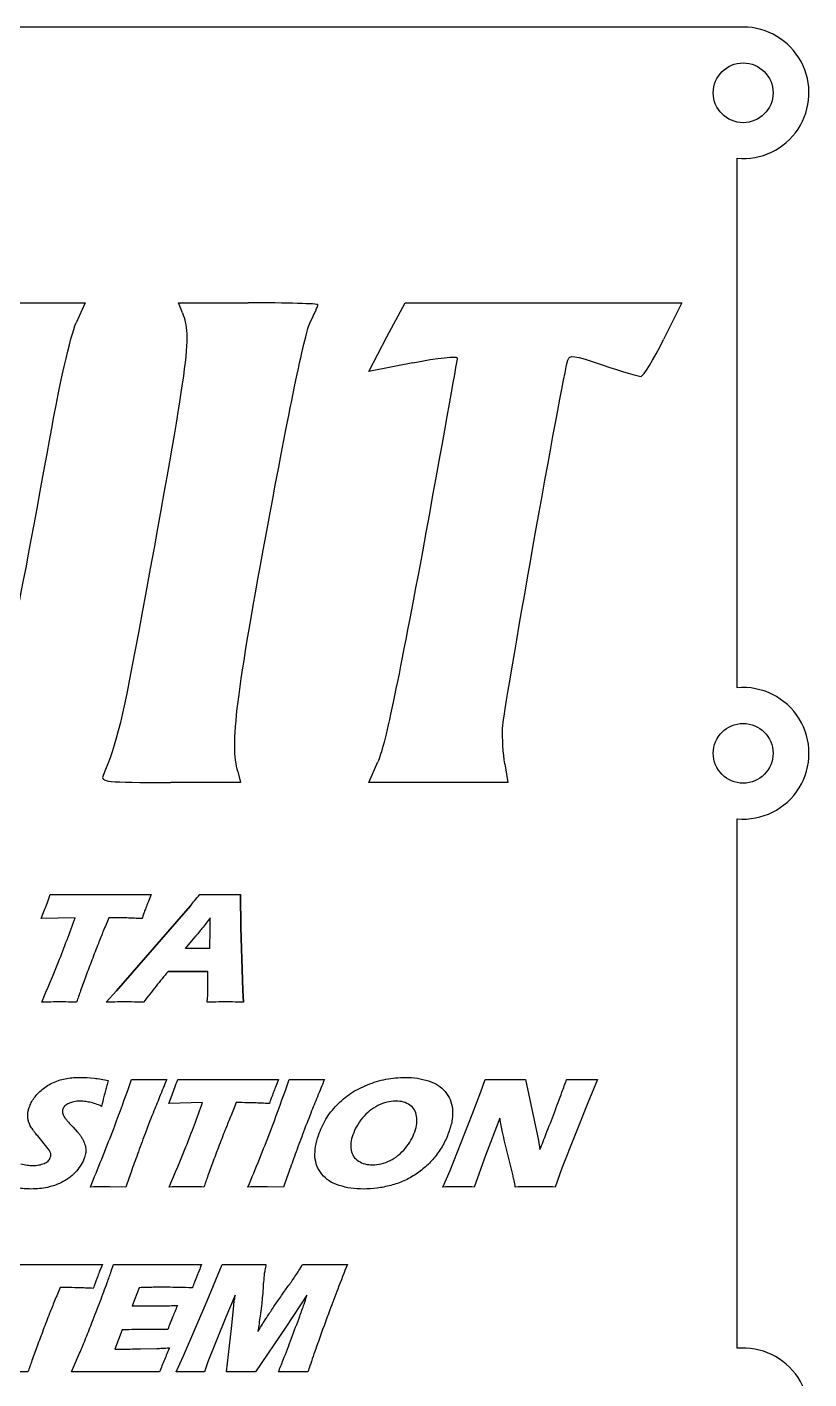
# Model space of a CAD drawing. Header units: millimetres. Extents: x 5 to 293, y 5 to 302.
# Drawn here: x 227.1 to 292.5, y 188.1 to 301.2 of the extents above; entities that cross this region are included whole.
import ezdxf

# ---------------------------------------------------------------- set-up
doc = ezdxf.new("R2010")
doc.units = ezdxf.units.MM
doc.layers.get('0').update_dxf_attribs({"linetype": 'CONTINUOUS'})

msp = doc.modelspace()

# ---------------------------------------------------------------- linework, layer by layer
for p, q in [((220.44, 278.09), (232.02, 278.09)), ((232.02, 278.09), (231.25, 276.41)), ((240.14, 277.25), (239.82, 278.09)), ((239.82, 278.09), (245.64, 278.09)), ((257.23, 275.24), (258.75, 278.09)), ((258.75, 278.09), (281.88, 278.09)), ((281.88, 278.09), (280.36, 275.01)), ((255.71, 272.36), (257.23, 275.24)), ((259.39, 273.07), (255.71, 272.36)), ((244.77, 238.88), (245, 237.97)), ((255.71, 237.97), (256.48, 239.69)), ((267.09, 239.53), (267.35, 237.97)), ((245, 237.97), (239.14, 237.97)), ((267.35, 237.97), (255.71, 237.97)), ((233.45, 228.59), (235.08, 228.59)), ((235.08, 228.59), (236.66, 228.59)), ((236.66, 228.59), (237.52, 228.6)), ((237.52, 228.6), (237.26, 227.95)), ((228.33, 226.58), (228.62, 227.31)), ((231.17, 226.66), (228.33, 226.58)), ((234.45, 226.66), (233.99, 226.66)), ((240.39, 224.08), (241.19, 225.05)), ((242.44, 224.08), (240.39, 224.08)), ((235.59, 212.28), (235.87, 213.13)), ((244.11, 213.12), (245.74, 213.13)), ((245.74, 213.13), (247.32, 213.13)), ((247.32, 213.13), (248.18, 213.13)), ((248.18, 213.13), (247.92, 212.49)), ((248.77, 212.28), (249.05, 213.13)), ((265.09, 212.1), (265.44, 213.13)), ((268.82, 213.13), (269.9, 208.01)), ((274.84, 213.13), (274.02, 211.17)), ((238.99, 211.11), (239.27, 211.85)), ((264.37, 210.21), (265.09, 212.1)), ((241.82, 211.19), (238.99, 211.11)), ((245.11, 211.19), (244.64, 211.19)), ((274.02, 211.17), (271.87, 205.71)), ((262.52, 205.52), (264.37, 210.21)), ((266.68, 209.89), (265.48, 206.76)), ((228.92, 207.32), (228.04, 208.4)), ((231, 209.14), (231.35, 208.76)), ((267.78, 205.07), (267.32, 206.95)), ((269.9, 208.01), (270.03, 207.26)), ((265.48, 206.76), (264.52, 204.13)), ((261.92, 204.13), (262.52, 205.52)), ((271.87, 205.71), (271.29, 204.13)), ((235.41, 204.13), (234.06, 204.15)), ((248.6, 204.13), (247.25, 204.15)), ((229.38, 197.65), (231.01, 197.66)), ((231.01, 197.66), (232.59, 197.66)), ((232.59, 197.66), (233.45, 197.66)), ((233.45, 197.66), (233.19, 197.02)), ((234.19, 197.08), (234.38, 197.66)), ((241.43, 196.88), (241.14, 196.16)), ((241.74, 197.66), (241.65, 197.45)), ((242.21, 194.62), (243.45, 197.66)), ((230.38, 195.72), (229.92, 195.72)), ((236.52, 195.71), (235.93, 194.2)), ((240.24, 190), (242.21, 194.62)), ((244.55, 195.08), (243.77, 193.25)), ((250.55, 195.09), (248.77, 192.41)), ((244.25, 192.29), (244.43, 194.22)), ((243.77, 193.25), (242.27, 189.51)), ((243.83, 188.66), (244.25, 192.29)), ((248.77, 192.41), (246.26, 188.66)), ((235.11, 192.18), (234.48, 190.58)), ((234.48, 190.58), (235.24, 190.58)), ((236.64, 190.6), (238.01, 190.63)), ((239.62, 188.66), (240.24, 190)), ((242.27, 189.51), (241.97, 188.66)), ((231.8, 188.67), (230.86, 188.66)), ((234.71, 188.68), (231.8, 188.67))]:
    msp.add_line(p, q)
msp.add_lwpolyline([(287.02, 301.16), (164.52, 301.16, 1.046586), (165.02, 290.18), (165.02, 245.89, 1.095445), (165.02, 234.93), (165.02, 190.64, 1.046586), (164.52, 179.66), (287.02, 179.66, 1.046586), (286.52, 190.64), (286.52, 234.93, 1.095445), (286.52, 245.89), (286.52, 290.18, 1.046586)], format="xyb", close=True)
for points in [[(245, 228.6), (245.03, 225.85), (245.19, 220.56), (245.24, 219.6), (245.19, 220.56), (245.03, 225.85)], [(233.76, 219.6), (234.63, 220.55), (240.22, 226.97), (240.83, 227.69), (240.22, 226.97), (234.63, 220.55)], [(242.26, 222.16), (238.94, 222.16)]]:
    msp.add_lwpolyline(points, close=True)
for centre in [(287.02, 295.66), (287.02, 240.41)]:
    msp.add_circle(centre, 2.5)
for points in [[(240.14, 277.25), (240.92, 275.24), (240.69, 273.56), (236.75, 252.05)], [(251.47, 277.93), (251.47, 278.02), (248.85, 278.09), (245.64, 278.09)], [(250.82, 276.47), (251.18, 277.18), (251.47, 277.83), (251.47, 277.93)], [(228.82, 265.47), (229.89, 271.42), (230.76, 275.31), (231.25, 276.41)], [(247.39, 260.07), (249.17, 269.77), (250.43, 275.69), (250.82, 276.47)], [(278.48, 271.94), (278.67, 271.94), (279.52, 273.33), (280.36, 275.01)], [(259.39, 273.07), (261.5, 273.49), (263.11, 273.66), (263.11, 273.49)], [(263.11, 273.49), (263.11, 273.3), (261.79, 266.02), (260.2, 257.25)], [(266.9, 242.5), (266.93, 243.76), (271.91, 271.84), (272.37, 273.3)], [(272.37, 273.3), (272.5, 273.78), (272.82, 273.72), (275.31, 272.88)], [(275.31, 272.88), (276.86, 272.36), (278.29, 271.94), (278.48, 271.94)], [(223.03, 242.6), (225.1, 245.77), (225.62, 247.78), (228.82, 265.47)], [(244.77, 238.88), (244.12, 241.14), (244.61, 245.15), (247.39, 260.07)], [(260.2, 257.25), (258.1, 246), (257.03, 240.88), (256.48, 239.69)], [(236.75, 252.05), (235.13, 243.28), (234.65, 241.18), (233.51, 238.56)], [(267.09, 239.53), (266.96, 240.37), (266.87, 241.69), (266.9, 242.5)], [(233.51, 238.56), (233.29, 238.01), (233.67, 237.97), (239.14, 237.97)]]:
    msp.add_open_spline(points, degree=3)
for points, knots in [([(228.62, 227.31), (228.69, 227.52), (228.86, 227.95), (229.01, 228.38), (229.09, 228.6)], [0, 0, 0, 0, 0.0657144, 0.1371187, 0.1371187, 0.1371187, 0.1371187]), ([(229.09, 228.6), (229.77, 228.6), (231.22, 228.59), (232.67, 228.59), (233.45, 228.59)], [0, 0, 0, 0, 0.2023454, 0.4358991, 0.4358991, 0.4358991, 0.4358991]), ([(240.83, 227.69), (240.94, 227.82), (241.19, 228.12), (241.44, 228.43), (241.58, 228.6)], [0, 0, 0, 0, 0.0501659, 0.1179945, 0.1179945, 0.1179945, 0.1179945]), ([(240.83, 227.69), (240.94, 227.82), (241.19, 228.12), (241.44, 228.43), (241.58, 228.6)], [0, 0, 0, 0, 0.0501659, 0.1179945, 0.1179945, 0.1179945, 0.1179945]), ([(241.58, 228.6), (241.92, 228.6), (242.48, 228.59), (243.04, 228.59), (243.27, 228.59)], [0, 0, 0, 0, 0.1000396, 0.1689825, 0.1689825, 0.1689825, 0.1689825]), ([(241.58, 228.6), (241.92, 228.6), (242.48, 228.59), (243.04, 228.59), (243.27, 228.59)], [0, 0, 0, 0, 0.1000396, 0.1689825, 0.1689825, 0.1689825, 0.1689825]), ([(243.27, 228.59), (243.57, 228.59), (244.15, 228.59), (244.72, 228.6), (245, 228.6)], [0, 0, 0, 0, 0.0896088, 0.1725271, 0.1725271, 0.1725271, 0.1725271]), ([(243.27, 228.59), (243.57, 228.59), (244.15, 228.59), (244.72, 228.6), (245, 228.6)], [0, 0, 0, 0, 0.0896088, 0.1725271, 0.1725271, 0.1725271, 0.1725271]), ([(237.26, 227.95), (237.2, 227.8), (237.09, 227.51), (236.98, 227.22), (236.94, 227.1)], [0, 0, 0, 0, 0.05086886, 0.09195723, 0.09195723, 0.09195723, 0.09195723]), ([(228.37, 219.6), (228.85, 220.72), (229.85, 223.04), (230.72, 225.42), (231.17, 226.66)], [0, 0, 0, 0, 0.3647763, 0.75881, 0.75881, 0.75881, 0.75881]), ([(233.99, 226.66), (233.83, 226.28), (233.53, 225.57), (233.24, 224.85), (233.11, 224.5)], [0, 0, 0, 0, 0.1214525, 0.2326542, 0.2326542, 0.2326542, 0.2326542]), ([(236.75, 226.58), (236.33, 226.6), (235.56, 226.64), (234.8, 226.65), (234.45, 226.66)], [0, 0, 0, 0, 0.1268852, 0.2302017, 0.2302017, 0.2302017, 0.2302017]), ([(236.94, 227.1), (236.9, 227), (236.84, 226.83), (236.78, 226.65), (236.75, 226.58)], [0, 0, 0, 0, 0.03171875, 0.0544767, 0.0544767, 0.0544767, 0.0544767]), ([(242.47, 226.64), (242.24, 226.34), (241.82, 225.81), (241.39, 225.29), (241.19, 225.05)], [0, 0, 0, 0, 0.1125311, 0.2036261, 0.2036261, 0.2036261, 0.2036261]), ([(242.44, 224.08), (242.44, 224.68), (242.45, 225.53), (242.47, 226.38), (242.47, 226.64)], [0, 0, 0, 0, 0.1801959, 0.2560639, 0.2560639, 0.2560639, 0.2560639]), ([(233.11, 224.5), (232.93, 224.04), (232.57, 223.13), (232.23, 222.21), (232.06, 221.76)], [0, 0, 0, 0, 0.1494774, 0.294023, 0.294023, 0.294023, 0.294023]), ([(232.06, 221.76), (231.91, 221.35), (231.65, 220.64), (231.4, 219.92), (231.29, 219.6)], [0, 0, 0, 0, 0.128279, 0.2289559, 0.2289559, 0.2289559, 0.2289559]), ([(238.94, 222.16), (238.6, 221.75), (237.91, 220.91), (237.23, 220.05), (236.88, 219.6)], [0, 0, 0, 0, 0.1575734, 0.3281639, 0.3281639, 0.3281639, 0.3281639]), ([(238.94, 222.16), (238.6, 221.75), (237.91, 220.91), (237.23, 220.05), (236.88, 219.6)], [0, 0, 0, 0, 0.1575734, 0.3281639, 0.3281639, 0.3281639, 0.3281639]), ([(242.22, 219.6), (242.24, 219.99), (242.29, 220.85), (242.27, 221.7), (242.26, 222.16)], [0, 0, 0, 0, 0.1184508, 0.2559315, 0.2559315, 0.2559315, 0.2559315]), ([(242.22, 219.6), (242.24, 219.99), (242.29, 220.85), (242.27, 221.7), (242.26, 222.16)], [0, 0, 0, 0, 0.1184508, 0.2559315, 0.2559315, 0.2559315, 0.2559315]), ([(229.89, 219.61), (229.72, 219.61), (229.21, 219.61), (228.71, 219.6), (228.37, 219.6)], [0, 0, 0, 0, 0.0521661, 0.1520045, 0.1520045, 0.1520045, 0.1520045]), ([(231.29, 219.6), (230.99, 219.6), (230.53, 219.61), (230.06, 219.61), (229.89, 219.61)], [0, 0, 0, 0, 0.0886176, 0.1392411, 0.1392411, 0.1392411, 0.1392411]), ([(235.38, 219.61), (235.16, 219.61), (234.62, 219.61), (234.08, 219.6), (233.76, 219.6)], [0, 0, 0, 0, 0.0656279, 0.1621725, 0.1621725, 0.1621725, 0.1621725]), ([(235.38, 219.61), (235.16, 219.61), (234.62, 219.61), (234.08, 219.6), (233.76, 219.6)], [0, 0, 0, 0, 0.0656279, 0.1621725, 0.1621725, 0.1621725, 0.1621725]), ([(236.88, 219.6), (236.55, 219.6), (236.05, 219.61), (235.55, 219.61), (235.38, 219.61)], [0, 0, 0, 0, 0.0986716, 0.1500371, 0.1500371, 0.1500371, 0.1500371]), ([(236.88, 219.6), (236.55, 219.6), (236.05, 219.61), (235.55, 219.61), (235.38, 219.61)], [0, 0, 0, 0, 0.0986716, 0.1500371, 0.1500371, 0.1500371, 0.1500371]), ([(243.86, 219.61), (243.63, 219.61), (243.09, 219.61), (242.54, 219.6), (242.22, 219.6)], [0, 0, 0, 0, 0.0685952, 0.1634915, 0.1634915, 0.1634915, 0.1634915]), ([(243.86, 219.61), (243.63, 219.61), (243.09, 219.61), (242.54, 219.6), (242.22, 219.6)], [0, 0, 0, 0, 0.0685952, 0.1634915, 0.1634915, 0.1634915, 0.1634915]), ([(245.24, 219.6), (244.94, 219.6), (244.48, 219.61), (244.01, 219.61), (243.86, 219.61)], [0, 0, 0, 0, 0.0914117, 0.1381591, 0.1381591, 0.1381591, 0.1381591]), ([(245.24, 219.6), (244.94, 219.6), (244.48, 219.61), (244.01, 219.61), (243.86, 219.61)], [0, 0, 0, 0, 0.0914117, 0.1381591, 0.1381591, 0.1381591, 0.1381591]), ([(228.41, 212.3), (228.55, 212.41), (228.85, 212.64), (229.18, 212.8), (229.36, 212.88)], [0, 0, 0, 0, 0.0536923, 0.1115008, 0.1115008, 0.1115008, 0.1115008]), ([(229.36, 212.88), (229.54, 212.96), (229.9, 213.1), (230.28, 213.18), (230.47, 213.21)], [0, 0, 0, 0, 0.0591101, 0.1166442, 0.1166442, 0.1166442, 0.1166442]), ([(230.47, 213.21), (230.66, 213.24), (231.04, 213.29), (231.41, 213.3), (231.6, 213.3)], [0, 0, 0, 0, 0.0568916, 0.1135706, 0.1135706, 0.1135706, 0.1135706]), ([(231.6, 213.3), (231.99, 213.29), (232.77, 213.27), (233.54, 213.12), (233.94, 213.05)], [0, 0, 0, 0, 0.11437, 0.2356254, 0.2356254, 0.2356254, 0.2356254]), ([(233.94, 213.05), (233.9, 212.9), (233.82, 212.62), (233.74, 212.35), (233.71, 212.21)], [0, 0, 0, 0, 0.04540403, 0.0867185, 0.0867185, 0.0867185, 0.0867185]), ([(235.87, 213.13), (236.19, 213.13), (236.7, 213.12), (237.21, 213.12), (237.41, 213.12)], [0, 0, 0, 0, 0.0960058, 0.153962, 0.153962, 0.153962, 0.153962]), ([(237.41, 213.12), (237.56, 213.12), (238.03, 213.12), (238.5, 213.13), (238.83, 213.13)], [0, 0, 0, 0, 0.0444887, 0.1423311, 0.1423311, 0.1423311, 0.1423311]), ([(238.83, 213.13), (238.63, 212.65), (238.24, 211.72), (237.87, 210.78), (237.68, 210.32)], [0, 0, 0, 0, 0.156301, 0.3033828, 0.3033828, 0.3033828, 0.3033828]), ([(239.27, 211.85), (239.35, 212.05), (239.51, 212.48), (239.67, 212.91), (239.75, 213.13)], [0, 0, 0, 0, 0.0657143, 0.1371187, 0.1371187, 0.1371187, 0.1371187]), ([(239.75, 213.13), (240.42, 213.13), (241.87, 213.12), (243.33, 213.12), (244.11, 213.12)], [0, 0, 0, 0, 0.202345, 0.4358986, 0.4358986, 0.4358986, 0.4358986]), ([(249.05, 213.13), (249.37, 213.13), (249.89, 213.12), (250.4, 213.12), (250.59, 213.12)], [0, 0, 0, 0, 0.0960058, 0.1539615, 0.1539615, 0.1539615, 0.1539615]), ([(250.59, 213.12), (250.74, 213.12), (251.22, 213.12), (251.69, 213.13), (252.02, 213.13)], [0, 0, 0, 0, 0.0444882, 0.1423307, 0.1423307, 0.1423307, 0.1423307]), ([(252.02, 213.13), (251.82, 212.65), (251.43, 211.72), (251.05, 210.78), (250.87, 210.32)], [0, 0, 0, 0, 0.1563006, 0.3033827, 0.3033827, 0.3033827, 0.3033827]), ([(253.04, 210.99), (253.41, 211.33), (254.17, 212.04), (255.12, 212.47), (255.6, 212.69)], [0, 0, 0, 0, 0.1513964, 0.3096599, 0.3096599, 0.3096599, 0.3096599]), ([(253.04, 210.99), (253.41, 211.33), (254.17, 212.04), (255.12, 212.47), (255.6, 212.69)], [0, 0, 0, 0, 0.1513964, 0.3096599, 0.3096599, 0.3096599, 0.3096599]), ([(255.6, 212.69), (256.12, 212.87), (257.14, 213.23), (258.23, 213.28), (258.77, 213.3)], [0, 0, 0, 0, 0.1621475, 0.3245927, 0.3245927, 0.3245927, 0.3245927]), ([(255.6, 212.69), (256.12, 212.87), (257.14, 213.23), (258.23, 213.28), (258.77, 213.3)], [0, 0, 0, 0, 0.1621475, 0.3245927, 0.3245927, 0.3245927, 0.3245927]), ([(258.77, 213.3), (259.11, 213.29), (259.77, 213.27), (260.4, 213.1), (260.71, 213.02)], [0, 0, 0, 0, 0.1013567, 0.1961101, 0.1961101, 0.1961101, 0.1961101]), ([(258.77, 213.3), (259.11, 213.29), (259.77, 213.27), (260.4, 213.1), (260.71, 213.02)], [0, 0, 0, 0, 0.1013567, 0.1961101, 0.1961101, 0.1961101, 0.1961101]), ([(260.71, 213.02), (260.98, 212.92), (261.52, 212.71), (261.92, 212.31), (262.11, 212.11)], [0, 0, 0, 0, 0.0871363, 0.168481, 0.168481, 0.168481, 0.168481]), ([(260.71, 213.02), (260.98, 212.92), (261.52, 212.71), (261.92, 212.31), (262.11, 212.11)], [0, 0, 0, 0, 0.0871363, 0.168481, 0.168481, 0.168481, 0.168481]), ([(265.44, 213.13), (265.76, 213.13), (266.36, 213.12), (266.96, 213.12), (267.24, 213.12)], [0, 0, 0, 0, 0.096084, 0.1805, 0.1805, 0.1805, 0.1805]), ([(267.24, 213.12), (267.47, 213.12), (267.99, 213.12), (268.52, 213.13), (268.82, 213.13)], [0, 0, 0, 0, 0.0676344, 0.1582894, 0.1582894, 0.1582894, 0.1582894]), ([(271.24, 210.37), (271.45, 210.93), (271.8, 211.85), (272.13, 212.77), (272.26, 213.13)], [0, 0, 0, 0, 0.1804778, 0.2944984, 0.2944984, 0.2944984, 0.2944984]), ([(272.26, 213.13), (272.5, 213.13), (272.93, 213.12), (273.36, 213.12), (273.55, 213.12)], [0, 0, 0, 0, 0.0726138, 0.1293107, 0.1293107, 0.1293107, 0.1293107]), ([(273.55, 213.12), (273.69, 213.12), (274.13, 213.12), (274.56, 213.13), (274.84, 213.13)], [0, 0, 0, 0, 0.043587, 0.1295579, 0.1295579, 0.1295579, 0.1295579]), ([(227.33, 210.79), (227.38, 210.93), (227.49, 211.2), (227.65, 211.45), (227.74, 211.58)], [0, 0, 0, 0, 0.04331214, 0.08902768, 0.08902768, 0.08902768, 0.08902768]), ([(227.74, 211.58), (227.84, 211.71), (228.04, 211.97), (228.28, 212.19), (228.41, 212.3)], [0, 0, 0, 0, 0.04815207, 0.09874093, 0.09874093, 0.09874093, 0.09874093]), ([(232.44, 204.13), (233.07, 205.69), (234.18, 208.38), (235.17, 211.12), (235.59, 212.28)], [0, 0, 0, 0, 0.5046679, 0.8737804, 0.8737804, 0.8737804, 0.8737804]), ([(233.71, 212.21), (233.66, 212.04), (233.55, 211.6), (233.44, 211.15), (233.38, 210.88)], [0, 0, 0, 0, 0.0538335, 0.1368069, 0.1368069, 0.1368069, 0.1368069]), ([(245.62, 204.13), (246.26, 205.69), (247.37, 208.38), (248.36, 211.12), (248.77, 212.28)], [0, 0, 0, 0, 0.5046679, 0.8737804, 0.8737804, 0.8737804, 0.8737804]), ([(247.59, 211.63), (247.55, 211.53), (247.49, 211.36), (247.43, 211.19), (247.41, 211.11)], [0, 0, 0, 0, 0.03171842, 0.0544767, 0.0544767, 0.0544767, 0.0544767]), ([(247.92, 212.49), (247.86, 212.33), (247.75, 212.04), (247.64, 211.76), (247.59, 211.63)], [0, 0, 0, 0, 0.05086886, 0.09195745, 0.09195745, 0.09195745, 0.09195745]), ([(262.11, 212.11), (262.26, 211.9), (262.58, 211.47), (262.67, 210.94), (262.72, 210.68)], [0, 0, 0, 0, 0.0786501, 0.1575081, 0.1575081, 0.1575081, 0.1575081]), ([(262.11, 212.11), (262.26, 211.9), (262.58, 211.47), (262.67, 210.94), (262.72, 210.68)], [0, 0, 0, 0, 0.0786501, 0.1575081, 0.1575081, 0.1575081, 0.1575081]), ([(227.2, 210.16), (227.21, 210.26), (227.23, 210.48), (227.29, 210.68), (227.33, 210.79)], [0, 0, 0, 0, 0.0311415, 0.06504886, 0.06504886, 0.06504886, 0.06504886]), ([(230.14, 210.65), (230.12, 210.61), (230.1, 210.53), (230.1, 210.44), (230.1, 210.4)], [0, 0, 0, 0, 0.01338749, 0.0260848, 0.0260848, 0.0260848, 0.0260848]), ([(230.1, 210.4), (230.11, 210.35), (230.13, 210.25), (230.17, 210.15), (230.2, 210.1)], [0, 0, 0, 0, 0.01391718, 0.03108414, 0.03108414, 0.03108414, 0.03108414]), ([(230.64, 211.13), (230.52, 211.07), (230.3, 210.96), (230.19, 210.75), (230.14, 210.65)], [0, 0, 0, 0, 0.03913804, 0.07042569, 0.07042569, 0.07042569, 0.07042569]), ([(231.56, 211.32), (231.39, 211.31), (231.07, 211.3), (230.78, 211.18), (230.64, 211.13)], [0, 0, 0, 0, 0.04892014, 0.09443777, 0.09443777, 0.09443777, 0.09443777]), ([(232.39, 211.22), (232.24, 211.25), (231.96, 211.3), (231.69, 211.31), (231.56, 211.32)], [0, 0, 0, 0, 0.04478861, 0.08377425, 0.08377425, 0.08377425, 0.08377425]), ([(233.38, 210.88), (233.21, 210.96), (232.89, 211.1), (232.55, 211.18), (232.39, 211.22)], [0, 0, 0, 0, 0.0550263, 0.105054, 0.105054, 0.105054, 0.105054]), ([(239.03, 204.13), (239.51, 205.25), (240.5, 207.58), (241.37, 209.95), (241.82, 211.19)], [0, 0, 0, 0, 0.3647763, 0.7588099, 0.7588099, 0.7588099, 0.7588099]), ([(244.64, 211.19), (244.49, 210.81), (244.19, 210.1), (243.9, 209.38), (243.76, 209.04)], [0, 0, 0, 0, 0.1214523, 0.232654, 0.232654, 0.232654, 0.232654]), ([(247.41, 211.11), (246.98, 211.14), (246.22, 211.17), (245.45, 211.18), (245.11, 211.19)], [0, 0, 0, 0, 0.1268848, 0.2302012, 0.2302012, 0.2302012, 0.2302012]), ([(251.51, 208.45), (251.69, 208.92), (252.06, 209.85), (252.71, 210.61), (253.04, 210.99)], [0, 0, 0, 0, 0.14942, 0.2979437, 0.2979437, 0.2979437, 0.2979437]), ([(251.51, 208.45), (251.69, 208.92), (252.06, 209.85), (252.71, 210.61), (253.04, 210.99)], [0, 0, 0, 0, 0.14942, 0.2979437, 0.2979437, 0.2979437, 0.2979437]), ([(256.48, 210.95), (256.24, 210.81), (255.76, 210.53), (255.38, 210.12), (255.19, 209.91)], [0, 0, 0, 0, 0.082409, 0.1666439, 0.1666439, 0.1666439, 0.1666439]), ([(257.98, 211.32), (257.73, 211.3), (257.21, 211.27), (256.73, 211.06), (256.48, 210.95)], [0, 0, 0, 0, 0.0759364, 0.155448, 0.155448, 0.155448, 0.155448]), ([(259.16, 210.99), (258.99, 211.09), (258.62, 211.29), (258.21, 211.31), (257.98, 211.32)], [0, 0, 0, 0, 0.0581085, 0.1240665, 0.1240665, 0.1240665, 0.1240665]), ([(259.72, 210.06), (259.67, 210.25), (259.58, 210.62), (259.3, 210.87), (259.16, 210.99)], [0, 0, 0, 0, 0.056158, 0.1103625, 0.1103625, 0.1103625, 0.1103625]), ([(262.72, 210.68), (262.72, 210.39), (262.74, 209.75), (262.55, 209.14), (262.44, 208.81)], [0, 0, 0, 0, 0.0872317, 0.1896533, 0.1896533, 0.1896533, 0.1896533]), ([(262.72, 210.68), (262.72, 210.39), (262.74, 209.75), (262.55, 209.14), (262.44, 208.81)], [0, 0, 0, 0, 0.0872317, 0.1896533, 0.1896533, 0.1896533, 0.1896533]), ([(270.03, 207.26), (270.21, 207.71), (270.62, 208.74), (271.01, 209.78), (271.24, 210.37)], [0, 0, 0, 0, 0.1431439, 0.3333301, 0.3333301, 0.3333301, 0.3333301]), ([(227.28, 209.57), (227.26, 209.66), (227.2, 209.86), (227.2, 210.06), (227.2, 210.16)], [0, 0, 0, 0, 0.03006203, 0.05985007, 0.05985007, 0.05985007, 0.05985007]), ([(227.62, 208.94), (227.55, 209.04), (227.41, 209.24), (227.32, 209.46), (227.28, 209.57)], [0, 0, 0, 0, 0.03819132, 0.07108679, 0.07108679, 0.07108679, 0.07108679]), ([(230.2, 210.1), (230.23, 210.04), (230.31, 209.91), (230.4, 209.8), (230.46, 209.73)], [0, 0, 0, 0, 0.02069182, 0.04504696, 0.04504696, 0.04504696, 0.04504696]), ([(230.46, 209.73), (230.53, 209.65), (230.71, 209.45), (230.89, 209.25), (231, 209.14)], [0, 0, 0, 0, 0.03328545, 0.08063498, 0.08063498, 0.08063498, 0.08063498]), ([(237.68, 210.32), (237.45, 209.73), (237.01, 208.58), (236.58, 207.43), (236.38, 206.87)], [0, 0, 0, 0, 0.1913356, 0.3690321, 0.3690321, 0.3690321, 0.3690321]), ([(250.87, 210.32), (250.64, 209.73), (250.2, 208.58), (249.77, 207.43), (249.57, 206.87)], [0, 0, 0, 0, 0.1913354, 0.3690323, 0.3690323, 0.3690323, 0.3690323]), ([(255.19, 209.91), (255.02, 209.69), (254.68, 209.25), (254.48, 208.74), (254.38, 208.49)], [0, 0, 0, 0, 0.0838026, 0.1643911, 0.1643911, 0.1643911, 0.1643911]), ([(259.57, 208.76), (259.64, 208.99), (259.77, 209.41), (259.73, 209.85), (259.72, 210.06)], [0, 0, 0, 0, 0.0696073, 0.1320062, 0.1320062, 0.1320062, 0.1320062]), ([(266.91, 208.72), (266.87, 208.9), (266.78, 209.29), (266.72, 209.69), (266.68, 209.89)], [0, 0, 0, 0, 0.0572778, 0.119583, 0.119583, 0.119583, 0.119583]), ([(228.04, 208.4), (227.95, 208.51), (227.81, 208.68), (227.67, 208.87), (227.62, 208.94)], [0, 0, 0, 0, 0.04120203, 0.06834598, 0.06834598, 0.06834598, 0.06834598]), ([(231.35, 208.76), (231.4, 208.7), (231.51, 208.57), (231.61, 208.42), (231.66, 208.35)], [0, 0, 0, 0, 0.02447203, 0.05208902, 0.05208902, 0.05208902, 0.05208902]), ([(231.66, 208.35), (231.71, 208.27), (231.81, 208.11), (231.88, 207.94), (231.92, 207.86)], [0, 0, 0, 0, 0.0282455, 0.05469539, 0.05469539, 0.05469539, 0.05469539]), ([(243.76, 209.04), (243.58, 208.57), (243.22, 207.66), (242.88, 206.74), (242.71, 206.29)], [0, 0, 0, 0, 0.1494773, 0.2940231, 0.2940231, 0.2940231, 0.2940231]), ([(251.22, 206.66), (251.22, 206.95), (251.23, 207.56), (251.41, 208.14), (251.51, 208.45)], [0, 0, 0, 0, 0.0850439, 0.1818463, 0.1818463, 0.1818463, 0.1818463]), ([(251.22, 206.66), (251.22, 206.95), (251.23, 207.56), (251.41, 208.14), (251.51, 208.45)], [0, 0, 0, 0, 0.0850439, 0.1818463, 0.1818463, 0.1818463, 0.1818463]), ([(254.38, 208.49), (254.31, 208.27), (254.19, 207.85), (254.22, 207.42), (254.24, 207.21)], [0, 0, 0, 0, 0.0686379, 0.1296527, 0.1296527, 0.1296527, 0.1296527]), ([(258.78, 207.37), (258.95, 207.59), (259.27, 208.02), (259.47, 208.52), (259.57, 208.76)], [0, 0, 0, 0, 0.0825432, 0.1604339, 0.1604339, 0.1604339, 0.1604339]), ([(262.44, 208.81), (262.31, 208.45), (262.03, 207.73), (261.58, 207.1), (261.35, 206.78)], [0, 0, 0, 0, 0.1157985, 0.2315724, 0.2315724, 0.2315724, 0.2315724]), ([(262.44, 208.81), (262.31, 208.45), (262.03, 207.73), (261.58, 207.1), (261.35, 206.78)], [0, 0, 0, 0, 0.1157985, 0.2315724, 0.2315724, 0.2315724, 0.2315724]), ([(267.32, 206.95), (267.24, 207.25), (267.1, 207.84), (266.97, 208.43), (266.91, 208.72)], [0, 0, 0, 0, 0.0929564, 0.1814048, 0.1814048, 0.1814048, 0.1814048]), ([(229.09, 207.04), (229.07, 207.09), (229.02, 207.19), (228.95, 207.28), (228.92, 207.32)], [0, 0, 0, 0, 0.01499801, 0.03281981, 0.03281981, 0.03281981, 0.03281981]), ([(229.13, 206.81), (229.13, 206.85), (229.13, 206.93), (229.1, 207), (229.09, 207.04)], [0, 0, 0, 0, 0.01093347, 0.02365667, 0.02365667, 0.02365667, 0.02365667]), ([(231.92, 207.86), (231.95, 207.79), (232, 207.65), (232.03, 207.5), (232.04, 207.43)], [0, 0, 0, 0, 0.0241168, 0.04538113, 0.04538113, 0.04538113, 0.04538113]), ([(232.05, 207.03), (232.04, 206.96), (232.02, 206.81), (231.97, 206.67), (231.95, 206.6)], [0, 0, 0, 0, 0.02116435, 0.04440804, 0.04440804, 0.04440804, 0.04440804]), ([(232.04, 207.43), (232.05, 207.36), (232.07, 207.23), (232.05, 207.1), (232.05, 207.03)], [0, 0, 0, 0, 0.01992492, 0.03997534, 0.03997534, 0.03997534, 0.03997534]), ([(254.24, 207.21), (254.29, 207.03), (254.4, 206.66), (254.7, 206.42), (254.85, 206.3)], [0, 0, 0, 0, 0.0555088, 0.1115361, 0.1115361, 0.1115361, 0.1115361]), ([(257.5, 206.34), (257.74, 206.48), (258.22, 206.75), (258.59, 207.17), (258.78, 207.37)], [0, 0, 0, 0, 0.0815817, 0.1650746, 0.1650746, 0.1650746, 0.1650746]), ([(226.64, 206.06), (226.81, 206.02), (227.13, 205.95), (227.46, 205.94), (227.61, 205.93)], [0, 0, 0, 0, 0.05187842, 0.09804766, 0.09804766, 0.09804766, 0.09804766]), ([(227.61, 205.93), (227.79, 205.94), (228.12, 205.95), (228.44, 206.05), (228.58, 206.1)], [0, 0, 0, 0, 0.05319776, 0.0991273, 0.0991273, 0.0991273, 0.0991273]), ([(228.58, 206.1), (228.7, 206.16), (228.93, 206.27), (229.04, 206.49), (229.09, 206.6)], [0, 0, 0, 0, 0.03869813, 0.0729501, 0.0729501, 0.0729501, 0.0729501]), ([(229.09, 206.6), (229.11, 206.63), (229.13, 206.7), (229.13, 206.78), (229.13, 206.81)], [0, 0, 0, 0, 0.01133735, 0.02186017, 0.02186017, 0.02186017, 0.02186017]), ([(231.95, 206.6), (231.87, 206.4), (231.7, 205.99), (231.42, 205.65), (231.28, 205.47)], [0, 0, 0, 0, 0.06383, 0.1319496, 0.1319496, 0.1319496, 0.1319496]), ([(236.38, 206.87), (236.2, 206.38), (235.87, 205.47), (235.55, 204.55), (235.41, 204.13)], [0, 0, 0, 0, 0.1581033, 0.29065, 0.29065, 0.29065, 0.29065]), ([(242.71, 206.29), (242.57, 205.89), (242.3, 205.17), (242.05, 204.45), (241.94, 204.13)], [0, 0, 0, 0, 0.1282788, 0.2289559, 0.2289559, 0.2289559, 0.2289559]), ([(249.57, 206.87), (249.39, 206.38), (249.06, 205.47), (248.74, 204.55), (248.6, 204.13)], [0, 0, 0, 0, 0.1581029, 0.29065, 0.29065, 0.29065, 0.29065]), ([(251.79, 205.2), (251.64, 205.43), (251.33, 205.87), (251.25, 206.4), (251.22, 206.66)], [0, 0, 0, 0, 0.0805179, 0.1590096, 0.1590096, 0.1590096, 0.1590096]), ([(251.79, 205.2), (251.64, 205.43), (251.33, 205.87), (251.25, 206.4), (251.22, 206.66)], [0, 0, 0, 0, 0.0805179, 0.1590096, 0.1590096, 0.1590096, 0.1590096]), ([(254.85, 206.3), (255.03, 206.21), (255.4, 206.01), (255.82, 205.99), (256.03, 205.98)], [0, 0, 0, 0, 0.0600315, 0.1245355, 0.1245355, 0.1245355, 0.1245355]), ([(256.03, 205.98), (256.28, 206), (256.79, 206.03), (257.26, 206.24), (257.5, 206.34)], [0, 0, 0, 0, 0.0738151, 0.1521448, 0.1521448, 0.1521448, 0.1521448]), ([(261.35, 206.78), (261.11, 206.48), (260.61, 205.89), (259.98, 205.43), (259.67, 205.21)], [0, 0, 0, 0, 0.1157033, 0.2312613, 0.2312613, 0.2312613, 0.2312613]), ([(261.35, 206.78), (261.11, 206.48), (260.61, 205.89), (259.98, 205.43), (259.67, 205.21)], [0, 0, 0, 0, 0.1157033, 0.2312613, 0.2312613, 0.2312613, 0.2312613]), ([(231.28, 205.47), (231.12, 205.3), (230.79, 204.95), (230.38, 204.71), (230.18, 204.58)], [0, 0, 0, 0, 0.0706385, 0.1420345, 0.1420345, 0.1420345, 0.1420345]), ([(253.25, 204.25), (252.96, 204.36), (252.4, 204.57), (251.99, 205), (251.79, 205.2)], [0, 0, 0, 0, 0.0909728, 0.1755884, 0.1755884, 0.1755884, 0.1755884]), ([(253.25, 204.25), (252.96, 204.36), (252.4, 204.57), (251.99, 205), (251.79, 205.2)], [0, 0, 0, 0, 0.0909728, 0.1755884, 0.1755884, 0.1755884, 0.1755884]), ([(259.67, 205.21), (259.34, 205.01), (258.67, 204.6), (257.93, 204.37), (257.55, 204.26)], [0, 0, 0, 0, 0.1158494, 0.2325031, 0.2325031, 0.2325031, 0.2325031]), ([(259.67, 205.21), (259.34, 205.01), (258.67, 204.6), (257.93, 204.37), (257.55, 204.26)], [0, 0, 0, 0, 0.1158494, 0.2325031, 0.2325031, 0.2325031, 0.2325031]), ([(267.97, 204.13), (267.94, 204.32), (267.88, 204.63), (267.81, 204.94), (267.78, 205.07)], [0, 0, 0, 0, 0.05678278, 0.09555287, 0.09555287, 0.09555287, 0.09555287]), ([(227.51, 203.96), (227.11, 203.98), (226.24, 204.02), (225.38, 204.18), (224.91, 204.27)], [0, 0, 0, 0, 0.1184434, 0.2612885, 0.2612885, 0.2612885, 0.2612885]), ([(228.87, 204.1), (228.64, 204.06), (228.19, 203.98), (227.73, 203.97), (227.51, 203.96)], [0, 0, 0, 0, 0.0683631, 0.1371272, 0.1371272, 0.1371272, 0.1371272]), ([(230.18, 204.58), (229.96, 204.48), (229.55, 204.27), (229.09, 204.16), (228.87, 204.1)], [0, 0, 0, 0, 0.0710245, 0.1399318, 0.1399318, 0.1399318, 0.1399318]), ([(234.06, 204.15), (233.86, 204.14), (233.32, 204.14), (232.78, 204.14), (232.44, 204.13)], [0, 0, 0, 0, 0.0604128, 0.1625743, 0.1625743, 0.1625743, 0.1625743]), ([(240.55, 204.15), (240.38, 204.14), (239.87, 204.14), (239.36, 204.14), (239.03, 204.13)], [0, 0, 0, 0, 0.0521666, 0.1520049, 0.1520049, 0.1520049, 0.1520049]), ([(241.94, 204.13), (241.65, 204.14), (241.18, 204.14), (240.72, 204.14), (240.55, 204.15)], [0, 0, 0, 0, 0.0886176, 0.1392407, 0.1392407, 0.1392407, 0.1392407]), ([(247.25, 204.15), (247.05, 204.14), (246.51, 204.14), (245.96, 204.14), (245.62, 204.13)], [0, 0, 0, 0, 0.0604124, 0.1625747, 0.1625747, 0.1625747, 0.1625747]), ([(255.28, 203.96), (254.93, 203.97), (254.24, 203.99), (253.57, 204.17), (253.25, 204.25)], [0, 0, 0, 0, 0.1068804, 0.2063695, 0.2063695, 0.2063695, 0.2063695]), ([(255.28, 203.96), (254.93, 203.97), (254.24, 203.99), (253.57, 204.17), (253.25, 204.25)], [0, 0, 0, 0, 0.1068804, 0.2063695, 0.2063695, 0.2063695, 0.2063695]), ([(257.55, 204.26), (257.18, 204.17), (256.43, 204), (255.66, 203.97), (255.28, 203.96)], [0, 0, 0, 0, 0.1161677, 0.2295694, 0.2295694, 0.2295694, 0.2295694]), ([(257.55, 204.26), (257.18, 204.17), (256.43, 204), (255.66, 203.97), (255.28, 203.96)], [0, 0, 0, 0, 0.1161677, 0.2295694, 0.2295694, 0.2295694, 0.2295694]), ([(263.28, 204.15), (263.1, 204.14), (262.65, 204.14), (262.2, 204.14), (261.92, 204.13)], [0, 0, 0, 0, 0.0521346, 0.1361191, 0.1361191, 0.1361191, 0.1361191]), ([(264.52, 204.13), (264.28, 204.14), (263.86, 204.14), (263.45, 204.14), (263.28, 204.15)], [0, 0, 0, 0, 0.0716182, 0.1240275, 0.1240275, 0.1240275, 0.1240275]), ([(269.69, 204.15), (269.45, 204.14), (268.87, 204.14), (268.3, 204.14), (267.97, 204.13)], [0, 0, 0, 0, 0.0740097, 0.1720009, 0.1720009, 0.1720009, 0.1720009]), ([(271.29, 204.13), (271.02, 204.14), (270.48, 204.14), (269.95, 204.14), (269.69, 204.15)], [0, 0, 0, 0, 0.0826361, 0.1598863, 0.1598863, 0.1598863, 0.1598863]), ([(225.02, 197.66), (225.7, 197.66), (227.15, 197.65), (228.6, 197.65), (229.38, 197.65)], [0, 0, 0, 0, 0.2023459, 0.4358991, 0.4358991, 0.4358991, 0.4358991]), ([(233.19, 197.02), (233.13, 196.86), (233.02, 196.57), (232.91, 196.29), (232.86, 196.16)], [0, 0, 0, 0, 0.05086875, 0.09195701, 0.09195701, 0.09195701, 0.09195701]), ([(233.26, 194.56), (233.46, 195.09), (233.78, 195.93), (234.08, 196.77), (234.19, 197.08)], [0, 0, 0, 0, 0.1689635, 0.2689127, 0.2689127, 0.2689127, 0.2689127]), ([(234.38, 197.66), (234.96, 197.66), (236.21, 197.65), (237.46, 197.65), (238.14, 197.65)], [0, 0, 0, 0, 0.171555, 0.3759716, 0.3759716, 0.3759716, 0.3759716]), ([(238.14, 197.65), (238.78, 197.65), (239.98, 197.65), (241.18, 197.66), (241.74, 197.66)], [0, 0, 0, 0, 0.1917856, 0.3597353, 0.3597353, 0.3597353, 0.3597353]), ([(241.65, 197.45), (241.63, 197.39), (241.55, 197.2), (241.48, 197.01), (241.43, 196.88)], [0, 0, 0, 0, 0.01965738, 0.06151526, 0.06151526, 0.06151526, 0.06151526]), ([(243.45, 197.66), (243.81, 197.66), (244.45, 197.65), (245.08, 197.65), (245.36, 197.65)], [0, 0, 0, 0, 0.1083505, 0.1907915, 0.1907915, 0.1907915, 0.1907915]), ([(245.36, 197.65), (245.6, 197.65), (246.19, 197.65), (246.78, 197.66), (247.12, 197.66)], [0, 0, 0, 0, 0.0729015, 0.1764724, 0.1764724, 0.1764724, 0.1764724]), ([(246.97, 196.8), (246.96, 196.66), (246.92, 196.28), (246.89, 195.89), (246.88, 195.66)], [0, 0, 0, 0, 0.0435803, 0.1151479, 0.1151479, 0.1151479, 0.1151479]), ([(247.12, 197.66), (247.09, 197.5), (247.04, 197.21), (246.99, 196.92), (246.97, 196.8)], [0, 0, 0, 0, 0.05067834, 0.08730887, 0.08730887, 0.08730887, 0.08730887]), ([(249.63, 196.76), (249.71, 196.89), (249.9, 197.19), (250.09, 197.49), (250.19, 197.66)], [0, 0, 0, 0, 0.0442148, 0.1063643, 0.1063643, 0.1063643, 0.1063643]), ([(250.19, 197.66), (250.52, 197.66), (251.16, 197.65), (251.81, 197.65), (252.13, 197.65)], [0, 0, 0, 0, 0.0975773, 0.1933974, 0.1933974, 0.1933974, 0.1933974]), ([(252.13, 197.65), (252.39, 197.65), (252.99, 197.65), (253.58, 197.66), (253.93, 197.66)], [0, 0, 0, 0, 0.0772569, 0.1797998, 0.1797998, 0.1797998, 0.1797998]), ([(253.93, 197.66), (253.66, 196.98), (253.16, 195.71), (252.68, 194.43), (252.46, 193.85)], [0, 0, 0, 0, 0.2216994, 0.4088117, 0.4088117, 0.4088117, 0.4088117]), ([(229.92, 195.72), (229.76, 195.35), (229.46, 194.63), (229.17, 193.91), (229.03, 193.57)], [0, 0, 0, 0, 0.1214523, 0.232654, 0.232654, 0.232654, 0.232654]), ([(232.68, 195.65), (232.26, 195.67), (231.49, 195.71), (230.72, 195.72), (230.38, 195.72)], [0, 0, 0, 0, 0.1268852, 0.2302008, 0.2302008, 0.2302008, 0.2302008]), ([(232.86, 196.16), (232.83, 196.06), (232.76, 195.89), (232.71, 195.72), (232.68, 195.65)], [0, 0, 0, 0, 0.03171891, 0.05447703, 0.05447703, 0.05447703, 0.05447703]), ([(237.57, 195.74), (237.43, 195.74), (237.08, 195.73), (236.73, 195.72), (236.52, 195.71)], [0, 0, 0, 0, 0.0429283, 0.1048999, 0.1048999, 0.1048999, 0.1048999]), ([(238.85, 195.75), (238.59, 195.75), (238.16, 195.75), (237.73, 195.74), (237.57, 195.74)], [0, 0, 0, 0, 0.0795613, 0.1283557, 0.1283557, 0.1283557, 0.1283557]), ([(240.97, 195.69), (240.59, 195.71), (239.88, 195.74), (239.18, 195.74), (238.85, 195.75)], [0, 0, 0, 0, 0.1157564, 0.2119106, 0.2119106, 0.2119106, 0.2119106]), ([(241.14, 196.16), (241.11, 196.08), (241.05, 195.93), (241, 195.77), (240.97, 195.69)], [0, 0, 0, 0, 0.02480443, 0.04972297, 0.04972297, 0.04972297, 0.04972297]), ([(246.88, 195.66), (246.86, 195.39), (246.82, 194.9), (246.77, 194.41), (246.75, 194.18)], [0, 0, 0, 0, 0.0798424, 0.1482478, 0.1482478, 0.1482478, 0.1482478]), ([(248.75, 195.52), (248.94, 195.78), (249.24, 196.19), (249.52, 196.61), (249.63, 196.76)], [0, 0, 0, 0, 0.0963709, 0.1519923, 0.1519923, 0.1519923, 0.1519923]), ([(232.07, 191.51), (232.25, 191.96), (232.66, 192.97), (233.04, 193.99), (233.26, 194.56)], [0, 0, 0, 0, 0.1437296, 0.3272868, 0.3272868, 0.3272868, 0.3272868]), ([(244.46, 194.5), (244.47, 194.58), (244.5, 194.77), (244.53, 194.96), (244.55, 195.08)], [0, 0, 0, 0, 0.02300548, 0.05873848, 0.05873848, 0.05873848, 0.05873848]), ([(247.58, 193.83), (247.76, 194.09), (248.14, 194.66), (248.54, 195.22), (248.75, 195.52)], [0, 0, 0, 0, 0.0960923, 0.2059466, 0.2059466, 0.2059466, 0.2059466]), ([(250.31, 194.34), (250.34, 194.45), (250.43, 194.7), (250.51, 194.95), (250.55, 195.09)], [0, 0, 0, 0, 0.03401762, 0.07897208, 0.07897208, 0.07897208, 0.07897208]), ([(229.03, 193.57), (228.85, 193.1), (228.5, 192.19), (228.16, 191.27), (227.99, 190.82)], [0, 0, 0, 0, 0.1494773, 0.2940231, 0.2940231, 0.2940231, 0.2940231]), ([(235.93, 194.2), (236.21, 194.19), (236.81, 194.18), (237.41, 194.18), (237.73, 194.18)], [0, 0, 0, 0, 0.0837624, 0.1807047, 0.1807047, 0.1807047, 0.1807047]), ([(237.73, 194.18), (237.96, 194.18), (238.62, 194.19), (239.28, 194.21), (239.72, 194.22)], [0, 0, 0, 0, 0.068002, 0.1981569, 0.1981569, 0.1981569, 0.1981569]), ([(239.72, 194.22), (239.59, 193.91), (239.31, 193.25), (239.05, 192.57), (238.91, 192.21)], [0, 0, 0, 0, 0.0999191, 0.2167473, 0.2167473, 0.2167473, 0.2167473]), ([(244.43, 194.22), (244.43, 194.26), (244.44, 194.36), (244.45, 194.45), (244.46, 194.5)], [0, 0, 0, 0, 0.012611, 0.02790953, 0.02790953, 0.02790953, 0.02790953]), ([(246.75, 194.18), (246.71, 193.9), (246.62, 193.19), (246.51, 192.48), (246.45, 192.05)], [0, 0, 0, 0, 0.0851959, 0.2154133, 0.2154133, 0.2154133, 0.2154133]), ([(246.45, 192.05), (246.65, 192.37), (247.02, 192.97), (247.41, 193.55), (247.58, 193.83)], [0, 0, 0, 0, 0.1136734, 0.2110436, 0.2110436, 0.2110436, 0.2110436]), ([(249.26, 191.49), (249.49, 192.1), (249.85, 193.05), (250.19, 194), (250.31, 194.34)], [0, 0, 0, 0, 0.1951779, 0.3038667, 0.3038667, 0.3038667, 0.3038667]), ([(252.46, 193.85), (252.14, 192.97), (251.62, 191.54), (251.11, 190.1), (250.92, 189.55)], [0, 0, 0, 0, 0.2806854, 0.4568726, 0.4568726, 0.4568726, 0.4568726]), ([(230.86, 188.66), (231.09, 189.18), (231.5, 190.13), (231.9, 191.08), (232.07, 191.51)], [0, 0, 0, 0, 0.1701811, 0.3094504, 0.3094504, 0.3094504, 0.3094504]), ([(237.16, 192.22), (236.84, 192.22), (236.15, 192.22), (235.47, 192.19), (235.11, 192.18)], [0, 0, 0, 0, 0.0967729, 0.2052509, 0.2052509, 0.2052509, 0.2052509]), ([(238.91, 192.21), (238.57, 192.22), (237.99, 192.22), (237.41, 192.22), (237.16, 192.22)], [0, 0, 0, 0, 0.100495, 0.1748441, 0.1748441, 0.1748441, 0.1748441]), ([(248.16, 188.66), (248.3, 189), (248.68, 189.93), (249.03, 190.88), (249.26, 191.49)], [0, 0, 0, 0, 0.1080296, 0.3029842, 0.3029842, 0.3029842, 0.3029842]), ([(227.99, 190.82), (227.84, 190.42), (227.58, 189.7), (227.33, 188.98), (227.22, 188.66)], [0, 0, 0, 0, 0.1282788, 0.2289559, 0.2289559, 0.2289559, 0.2289559]), ([(235.24, 190.58), (235.41, 190.58), (235.88, 190.58), (236.34, 190.59), (236.64, 190.6)], [0, 0, 0, 0, 0.0517297, 0.1397129, 0.1397129, 0.1397129, 0.1397129]), ([(238.01, 190.63), (238.15, 190.63), (238.49, 190.65), (238.84, 190.67), (239.05, 190.68)], [0, 0, 0, 0, 0.0411102, 0.1033973, 0.1033973, 0.1033973, 0.1033973]), ([(239.05, 190.68), (238.91, 190.35), (238.63, 189.68), (238.36, 189.01), (238.23, 188.66)], [0, 0, 0, 0, 0.1073586, 0.217699, 0.217699, 0.217699, 0.217699]), ([(250.92, 189.55), (250.88, 189.43), (250.78, 189.14), (250.69, 188.84), (250.63, 188.66)], [0, 0, 0, 0, 0.03610765, 0.09290045, 0.09290045, 0.09290045, 0.09290045]), ([(227.22, 188.66), (226.92, 188.67), (226.46, 188.67), (225.99, 188.68), (225.82, 188.68)], [0, 0, 0, 0, 0.0886166, 0.1392407, 0.1392407, 0.1392407, 0.1392407]), ([(238.23, 188.66), (237.67, 188.67), (236.49, 188.68), (235.32, 188.68), (234.71, 188.68)], [0, 0, 0, 0, 0.1682892, 0.3522972, 0.3522972, 0.3522972, 0.3522972]), ([(240.81, 188.68), (240.65, 188.68), (240.26, 188.67), (239.86, 188.67), (239.62, 188.66)], [0, 0, 0, 0, 0.0469272, 0.1191424, 0.1191424, 0.1191424, 0.1191424]), ([(241.97, 188.66), (241.72, 188.67), (241.33, 188.67), (240.95, 188.68), (240.81, 188.68)], [0, 0, 0, 0, 0.0741719, 0.115599, 0.115599, 0.115599, 0.115599]), ([(245.08, 188.68), (244.91, 188.68), (244.49, 188.67), (244.07, 188.67), (243.83, 188.66)], [0, 0, 0, 0, 0.0518723, 0.1257353, 0.1257353, 0.1257353, 0.1257353]), ([(246.26, 188.66), (246.02, 188.67), (245.63, 188.67), (245.24, 188.68), (245.08, 188.68)], [0, 0, 0, 0, 0.0720297, 0.117577, 0.117577, 0.117577, 0.117577]), ([(249.42, 188.68), (249.23, 188.68), (248.81, 188.68), (248.39, 188.67), (248.16, 188.66)], [0, 0, 0, 0, 0.056653, 0.1250768, 0.1250768, 0.1250768, 0.1250768]), ([(250.63, 188.66), (250.39, 188.67), (249.98, 188.67), (249.57, 188.68), (249.42, 188.68)], [0, 0, 0, 0, 0.073678, 0.1215326, 0.1215326, 0.1215326, 0.1215326])]:
    msp.add_open_spline(points, degree=3, knots=knots)

doc.saveas('drawing.dxf')
